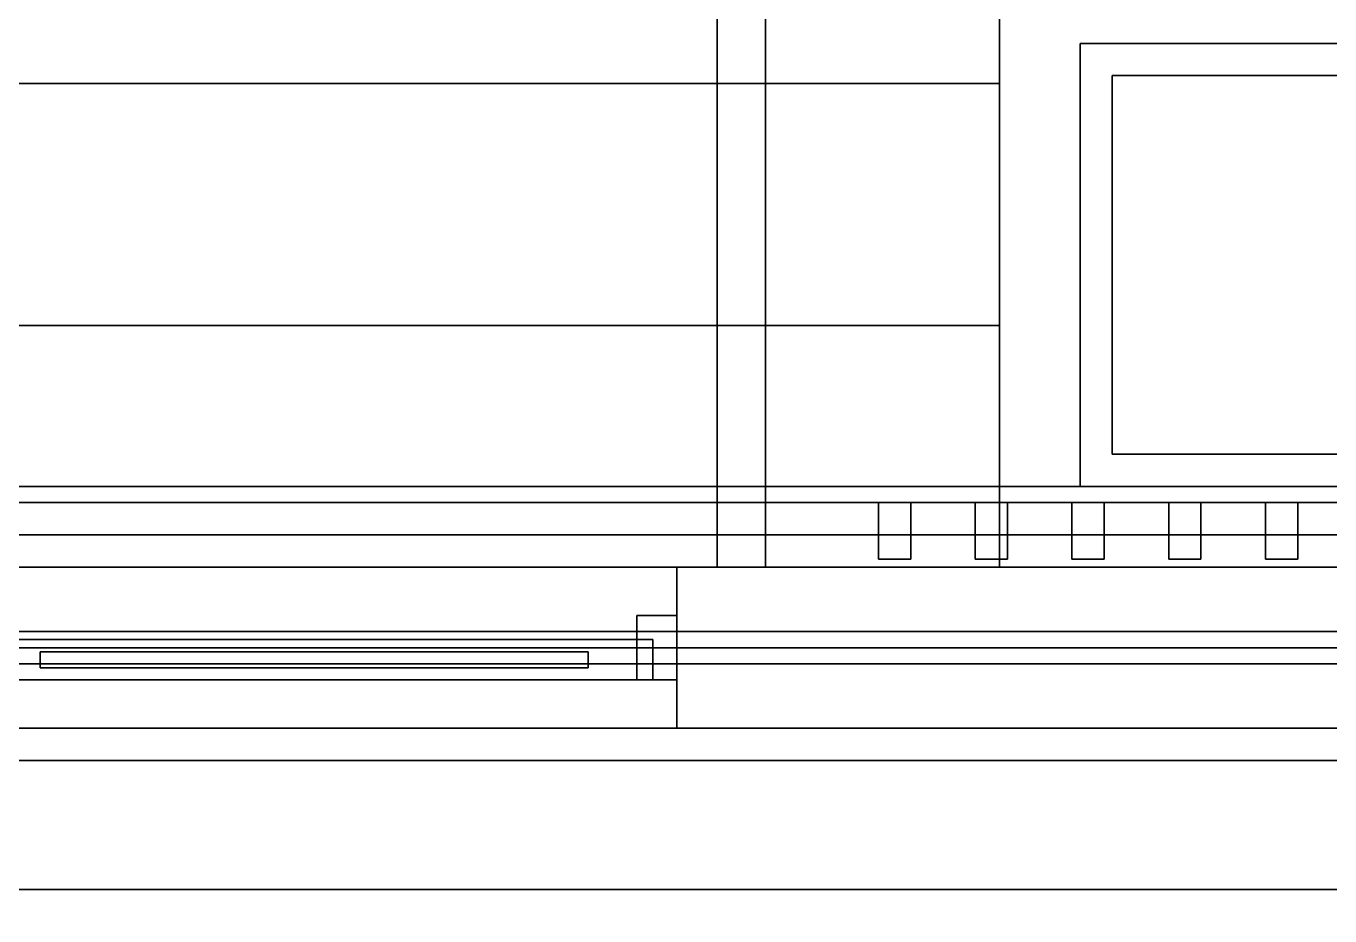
# Model space of a CAD drawing. Header units: millimetres. Extents: x -8000 to 18500, y -500 to 32500.
# Drawn here: x 2992 to 4610, y 9567 to 10671 of the extents above; entities that cross this region are included whole.
import ezdxf

# ---------------------------------------------------------------- set-up
doc = ezdxf.new("R2010")
doc.units = ezdxf.units.MM
for name, color, linetype in [('3D-CANOPY', 7, 'Continuous'), ('3D-COLUMNS', 7, 'Continuous'), ('3D-DOORS', 7, 'Continuous'), ('3D-FINISH', 7, 'Continuous'), ('3D-FURNITURE', 7, 'Continuous'), ('3D-GLAZING', 7, 'Continuous'), ('3D-LOUVERS', 7, 'Continuous'), ('3D-PERGOLA', 7, 'Continuous'), ('3D-ROOF', 7, 'Continuous'), ('3D-SITE', 7, 'Continuous'), ('3D-SLABS', 7, 'Continuous'), ('3D-STAIRS', 7, 'Continuous'), ('3D-WALLS-EXTR', 7, 'Continuous')]:
    doc.layers.add(name, color=color, linetype=linetype)

msp = doc.modelspace()

# ---------------------------------------------------------------- linework, layer by layer
at = {"layer": '3D-CANOPY', "color": 7}
for points in [[(1580, 10000, 3400), (1580, 11630, 3400), (5020, 11630, 3400), (5020, 10000, 3400)], [(1580, 10000, 3425), (5020, 10000, 3425), (5020, 11630, 3425), (1580, 11630, 3425)], [(1600, 10000, 3400), (1600, 11600, 3400), (5000, 11600, 3400), (5000, 10000, 3400)], [(1600, 10000, 3530), (5000, 10000, 3530), (5000, 11600, 3530), (1600, 11600, 3530)], [(1580, 10000, 3400), (5020, 10000, 3400), (5020, 10000, 3425), (1580, 10000, 3425)], [(1600, 10000, 3400), (5000, 10000, 3400), (5000, 10000, 3530), (1600, 10000, 3530)]]:
    msp.add_3dface(points, dxfattribs=at)
at = {"layer": '3D-COLUMNS', "color": 7}
for points in [[(0, 9600, 3600), (0, 10000, 3600), (10000, 10000, 3600), (10000, 9600, 3600)], [(0, 10000, 3600), (0, 10000, 3800), (10000, 10000, 3800), (10000, 10000, 3600)], [(0, 9600, 3800), (10000, 9600, 3800), (10000, 10000, 3800), (0, 10000, 3800)], [(0, 9600, 3600), (10000, 9600, 3600), (10000, 9600, 3800), (0, 9600, 3800)]]:
    msp.add_3dface(points, dxfattribs=at)
at = {"layer": '3D-DOORS', "color": 7}
for points in [[(3750, 9860, 4000), (3750, 9940, 4000), (3800, 9940, 4000), (3800, 9860, 4000)], [(3750, 9940, 4000), (3750, 9940, 6500), (3800, 9940, 6500), (3800, 9940, 4000)], [(3750, 9860, 4000), (3750, 9860, 6500), (3750, 9940, 6500), (3750, 9940, 4000)], [(3750, 9860, 6500), (3800, 9860, 6500), (3800, 9940, 6500), (3750, 9940, 6500)], [(3800, 9860, 4000), (3800, 9940, 4000), (3800, 9940, 6500), (3800, 9860, 6500)], [(2930, 9860, 600), (2930, 9910, 600), (3770, 9910, 600), (3770, 9860, 600)], [(2930, 9910, 600), (2930, 9910, 2960), (3770, 9910, 2960), (3770, 9910, 600)], [(2930, 9860, 2960), (3770, 9860, 2960), (3770, 9910, 2960), (2930, 9910, 2960)], [(3770, 9860, 600), (3770, 9910, 600), (3770, 9910, 2960), (3770, 9860, 2960)], [(2930, 9860, 600), (3770, 9860, 600), (3770, 9860, 2960), (2930, 9860, 2960)], [(3750, 9860, 4000), (3800, 9860, 4000), (3800, 9860, 6500), (3750, 9860, 6500)]]:
    msp.add_3dface(points, dxfattribs=at)
at = {"layer": '3D-FINISH', "color": 7}
for points in [[(200, 200, 590), (200, 9800, 590), (9800, 9800, 590), (9800, 200, 590)], [(200, 9800, 590), (200, 9800, 600), (9800, 9800, 600), (9800, 9800, 590)], [(200, 200, 600), (9800, 200, 600), (9800, 9800, 600), (200, 9800, 600)], [(200, 200, 3990), (200, 9800, 3990), (9800, 9800, 3990), (9800, 200, 3990)], [(200, 9800, 3990), (200, 9800, 4000), (9800, 9800, 4000), (9800, 9800, 3990)], [(200, 200, 4000), (9800, 200, 4000), (9800, 9800, 4000), (200, 9800, 4000)]]:
    msp.add_3dface(points, dxfattribs=at)
at = {"layer": '3D-FURNITURE', "color": 7}
for points in [[(4340, 10140, 500), (4340, 10610, 500), (5260, 10610, 500), (5260, 10140, 500)], [(4340, 10610, 500), (4340, 10610, 580), (5260, 10610, 580), (5260, 10610, 500)], [(4340, 10140, 500), (4340, 10140, 580), (4340, 10610, 580), (4340, 10610, 500)], [(4340, 10140, 580), (5260, 10140, 580), (5260, 10610, 580), (4340, 10610, 580)], [(4340, 10140, 500), (5260, 10140, 500), (5260, 10140, 580), (4340, 10140, 580)]]:
    msp.add_3dface(points, dxfattribs=at)
at = {"layer": '3D-GLAZING', "color": 7}
for points in [[(2550, 9880, 4000), (2550, 9920, 4000), (7450, 9920, 4000), (7450, 9880, 4000)], [(2550, 9920, 4000), (2550, 9920, 6480), (7450, 9920, 6480), (7450, 9920, 4000)], [(2550, 9880, 6480), (7450, 9880, 6480), (7450, 9920, 6480), (2550, 9920, 6480)], [(3010, 9875, 700), (3010, 9895, 700), (3690, 9895, 700), (3690, 9875, 700)], [(3010, 9895, 700), (3010, 9895, 2860), (3690, 9895, 2860), (3690, 9895, 700)], [(3010, 9875, 700), (3010, 9875, 2860), (3010, 9895, 2860), (3010, 9895, 700)], [(3010, 9875, 2860), (3690, 9875, 2860), (3690, 9895, 2860), (3010, 9895, 2860)], [(3690, 9875, 700), (3690, 9895, 700), (3690, 9895, 2860), (3690, 9875, 2860)], [(2550, 9880, 4000), (7450, 9880, 4000), (7450, 9880, 6480), (2550, 9880, 6480)], [(3010, 9875, 700), (3690, 9875, 700), (3690, 9875, 2860), (3010, 9875, 2860)]]:
    msp.add_3dface(points, dxfattribs=at)
at = {"layer": '3D-LOUVERS', "color": 7}
for points in [[(4050, 10010, 600), (4050, 10080, 600), (4090, 10080, 600), (4090, 10010, 600)], [(4050, 10080, 600), (4050, 10080, 3600), (4090, 10080, 3600), (4090, 10080, 600)], [(4050, 10010, 600), (4050, 10010, 3600), (4050, 10080, 3600), (4050, 10080, 600)], [(4050, 10010, 3600), (4090, 10010, 3600), (4090, 10080, 3600), (4050, 10080, 3600)], [(4090, 10010, 600), (4090, 10080, 600), (4090, 10080, 3600), (4090, 10010, 3600)], [(4170, 10010, 600), (4170, 10080, 600), (4210, 10080, 600), (4210, 10010, 600)], [(4170, 10080, 600), (4170, 10080, 3600), (4210, 10080, 3600), (4210, 10080, 600)], [(4170, 10010, 600), (4170, 10010, 3600), (4170, 10080, 3600), (4170, 10080, 600)], [(4170, 10010, 3600), (4210, 10010, 3600), (4210, 10080, 3600), (4170, 10080, 3600)], [(4210, 10010, 600), (4210, 10080, 600), (4210, 10080, 3600), (4210, 10010, 3600)], [(4290, 10010, 600), (4290, 10080, 600), (4330, 10080, 600), (4330, 10010, 600)], [(4290, 10080, 600), (4290, 10080, 3600), (4330, 10080, 3600), (4330, 10080, 600)], [(4290, 10010, 600), (4290, 10010, 3600), (4290, 10080, 3600), (4290, 10080, 600)], [(4290, 10010, 3600), (4330, 10010, 3600), (4330, 10080, 3600), (4290, 10080, 3600)], [(4330, 10010, 600), (4330, 10080, 600), (4330, 10080, 3600), (4330, 10010, 3600)], [(4410, 10010, 600), (4410, 10080, 600), (4450, 10080, 600), (4450, 10010, 600)], [(4410, 10080, 600), (4410, 10080, 3600), (4450, 10080, 3600), (4450, 10080, 600)], [(4410, 10010, 600), (4410, 10010, 3600), (4410, 10080, 3600), (4410, 10080, 600)], [(4410, 10010, 3600), (4450, 10010, 3600), (4450, 10080, 3600), (4410, 10080, 3600)], [(4450, 10010, 600), (4450, 10080, 600), (4450, 10080, 3600), (4450, 10010, 3600)], [(4530, 10010, 600), (4530, 10080, 600), (4570, 10080, 600), (4570, 10010, 600)], [(4530, 10080, 600), (4530, 10080, 3600), (4570, 10080, 3600), (4570, 10080, 600)], [(4530, 10010, 600), (4530, 10010, 3600), (4530, 10080, 3600), (4530, 10080, 600)], [(4530, 10010, 3600), (4570, 10010, 3600), (4570, 10080, 3600), (4530, 10080, 3600)], [(4570, 10010, 600), (4570, 10080, 600), (4570, 10080, 3600), (4570, 10010, 3600)], [(4050, 10010, 600), (4090, 10010, 600), (4090, 10010, 3600), (4050, 10010, 3600)], [(4170, 10010, 600), (4210, 10010, 600), (4210, 10010, 3600), (4170, 10010, 3600)], [(4290, 10010, 600), (4330, 10010, 600), (4330, 10010, 3600), (4290, 10010, 3600)], [(4410, 10010, 600), (4450, 10010, 600), (4450, 10010, 3600), (4410, 10010, 3600)], [(4530, 10010, 600), (4570, 10010, 600), (4570, 10010, 3600), (4530, 10010, 3600)]]:
    msp.add_3dface(points, dxfattribs=at)
at = {"layer": '3D-PERGOLA', "color": 7}
for points in [[(3850, 10000, 6780), (3850, 12480, 6780), (3910, 12480, 6780), (3910, 10000, 6780)], [(3850, 10000, 6780), (3850, 10000, 6900), (3850, 12480, 6900), (3850, 12480, 6780)], [(3850, 10000, 6900), (3910, 10000, 6900), (3910, 12480, 6900), (3850, 12480, 6900)], [(3910, 10000, 6780), (3910, 12480, 6780), (3910, 12480, 6900), (3910, 10000, 6900)], [(0, 10000, 6720), (0, 10080, 6720), (10000, 10080, 6720), (10000, 10000, 6720)], [(0, 10080, 6720), (0, 10080, 6900), (10000, 10080, 6900), (10000, 10080, 6720)], [(0, 10000, 6900), (10000, 10000, 6900), (10000, 10080, 6900), (0, 10080, 6900)], [(0, 10000, 6720), (10000, 10000, 6720), (10000, 10000, 6900), (0, 10000, 6900)], [(3850, 10000, 6780), (3910, 10000, 6780), (3910, 10000, 6900), (3850, 10000, 6900)]]:
    msp.add_3dface(points, dxfattribs=at)
at = {"layer": '3D-ROOF', "color": 7}
for points in [[(-40, 9760, 7780), (-40, 10040, 7780), (10040, 10040, 7780), (10040, 9760, 7780)], [(-40, 10040, 7780), (-40, 10040, 7830), (10040, 10040, 7830), (10040, 10040, 7780)], [(-40, 9760, 7830), (10040, 9760, 7830), (10040, 10040, 7830), (-40, 10040, 7830)], [(0, 0, 7000), (0, 10000, 7000), (10000, 10000, 7000), (10000, 0, 7000)], [(0, 10000, 7000), (0, 10000, 7200), (10000, 10000, 7200), (10000, 10000, 7000)], [(0, 0, 7200), (10000, 0, 7200), (10000, 10000, 7200), (0, 10000, 7200)], [(0, 9800, 7200), (0, 10000, 7200), (10000, 10000, 7200), (10000, 9800, 7200)], [(0, 10000, 7200), (0, 10000, 7800), (10000, 10000, 7800), (10000, 10000, 7200)], [(0, 9800, 7800), (10000, 9800, 7800), (10000, 10000, 7800), (0, 10000, 7800)], [(0, 9800, 7200), (10000, 9800, 7200), (10000, 9800, 7800), (0, 9800, 7800)], [(-40, 9760, 7780), (10040, 9760, 7780), (10040, 9760, 7830), (-40, 9760, 7830)]]:
    msp.add_3dface(points, dxfattribs=at)
at = {"layer": '3D-SITE', "color": 7}
for points in [[(-3000, 9900, -30), (-3000, 25500, -30), (13000, 25500, -30), (13000, 9900, -30)], [(-3000, 9900), (13000, 9900), (13000, 25500), (-3000, 25500)], [(-3000, 9900), (-3000, 10100), (13000, 10100), (13000, 9900)], [(-3000, 10100), (-3000, 10100, 160), (13000, 10100, 160), (13000, 10100)], [(-3000, 9900, 160), (13000, 9900, 160), (13000, 10100, 160), (-3000, 10100, 160)], [(-3000, 9900, -30), (13000, 9900, -30), (13000, 9900), (-3000, 9900)], [(-3000, 9900), (13000, 9900), (13000, 9900, 160), (-3000, 9900, 160)]]:
    msp.add_3dface(points, dxfattribs=at)
at = {"layer": '3D-SLABS', "color": 7}
for points in [[(0, 10000, 3800), (0, 12500, 3800), (10000, 12500, 3800), (10000, 10000, 3800)], [(0, 10000, 3950), (10000, 10000, 3950), (10000, 12500, 3950), (0, 12500, 3950)], [(0, 0), (0, 10000), (10000, 10000), (10000, 0)], [(0, 10000), (0, 10000, 600), (10000, 10000, 600), (10000, 10000)], [(0, 0, 600), (10000, 0, 600), (10000, 10000, 600), (0, 10000, 600)], [(0, 7500, 3800), (0, 10000, 3800), (10000, 10000, 3800), (10000, 7500, 3800)], [(0, 10000, 3800), (0, 10000, 4000), (10000, 10000, 4000), (10000, 10000, 3800)], [(0, 7500, 4000), (10000, 7500, 4000), (10000, 10000, 4000), (0, 10000, 4000)], [(0, 10000, 3800), (10000, 10000, 3800), (10000, 10000, 3950), (0, 10000, 3950)]]:
    msp.add_3dface(points, dxfattribs=at)
at = {"layer": '3D-STAIRS', "color": 7}
for points in [[(1600, 10600), (1600, 10900), (4200, 10900), (4200, 10600)], [(1600, 10600, 200), (4200, 10600, 200), (4200, 10900, 200), (1600, 10900, 200)], [(4200, 10600), (4200, 10900), (4200, 10900, 200), (4200, 10600, 200)], [(1600, 10600), (4200, 10600), (4200, 10600, 200), (1600, 10600, 200)], [(1600, 10300), (1600, 10600), (4200, 10600), (4200, 10300)], [(1600, 10600), (1600, 10600, 400), (4200, 10600, 400), (4200, 10600)], [(1600, 10300, 400), (4200, 10300, 400), (4200, 10600, 400), (1600, 10600, 400)], [(4200, 10300), (4200, 10600), (4200, 10600, 400), (4200, 10300, 400)], [(1600, 10300), (4200, 10300), (4200, 10300, 400), (1600, 10300, 400)], [(1600, 10000), (1600, 10300), (4200, 10300), (4200, 10000)], [(1600, 10300), (1600, 10300, 600), (4200, 10300, 600), (4200, 10300)], [(1600, 10000, 600), (4200, 10000, 600), (4200, 10300, 600), (1600, 10300, 600)], [(4200, 10000), (4200, 10300), (4200, 10300, 600), (4200, 10000, 600)], [(1600, 10000), (4200, 10000), (4200, 10000, 600), (1600, 10000, 600)]]:
    msp.add_3dface(points, dxfattribs=at)
at = {"layer": '3D-WALLS-EXTR', "color": 7}
for points in [[(4300, 10100), (4300, 10650), (5300, 10650), (5300, 10100)], [(4300, 10650), (4300, 10650, 500), (5300, 10650, 500), (5300, 10650)], [(4300, 10100), (4300, 10100, 500), (4300, 10650, 500), (4300, 10650)], [(4300, 10100, 500), (5300, 10100, 500), (5300, 10650, 500), (4300, 10650, 500)], [(4300, 10100), (5300, 10100), (5300, 10100, 500), (4300, 10100, 500)], [(2000, 9800, 3000), (2000, 10000, 3000), (3800, 10000, 3000), (3800, 9800, 3000)], [(2000, 10000, 3000), (2000, 10000, 3800), (3800, 10000, 3800), (3800, 10000, 3000)], [(2000, 9800, 3800), (3800, 9800, 3800), (3800, 10000, 3800), (2000, 10000, 3800)], [(2500, 9800, 6500), (2500, 10000, 6500), (7500, 10000, 6500), (7500, 9800, 6500)], [(2500, 10000, 6500), (2500, 10000, 7000), (7500, 10000, 7000), (7500, 10000, 6500)], [(2500, 9800, 7000), (7500, 9800, 7000), (7500, 10000, 7000), (2500, 10000, 7000)], [(3800, 9800, 600), (3800, 10000, 600), (5200, 10000, 600), (5200, 9800, 600)], [(3800, 10000, 600), (3800, 10000, 3800), (5200, 10000, 3800), (5200, 10000, 600)], [(3800, 9800, 600), (3800, 9800, 3800), (3800, 10000, 3800), (3800, 10000, 600)], [(3800, 9800, 3800), (5200, 9800, 3800), (5200, 10000, 3800), (3800, 10000, 3800)], [(3800, 9800, 3000), (3800, 10000, 3000), (3800, 10000, 3800), (3800, 9800, 3800)], [(2000, 9800, 3000), (3800, 9800, 3000), (3800, 9800, 3800), (2000, 9800, 3800)], [(2500, 9800, 6500), (7500, 9800, 6500), (7500, 9800, 7000), (2500, 9800, 7000)], [(3800, 9800, 600), (5200, 9800, 600), (5200, 9800, 3800), (3800, 9800, 3800)]]:
    msp.add_3dface(points, dxfattribs=at)

doc.saveas('drawing.dxf')
